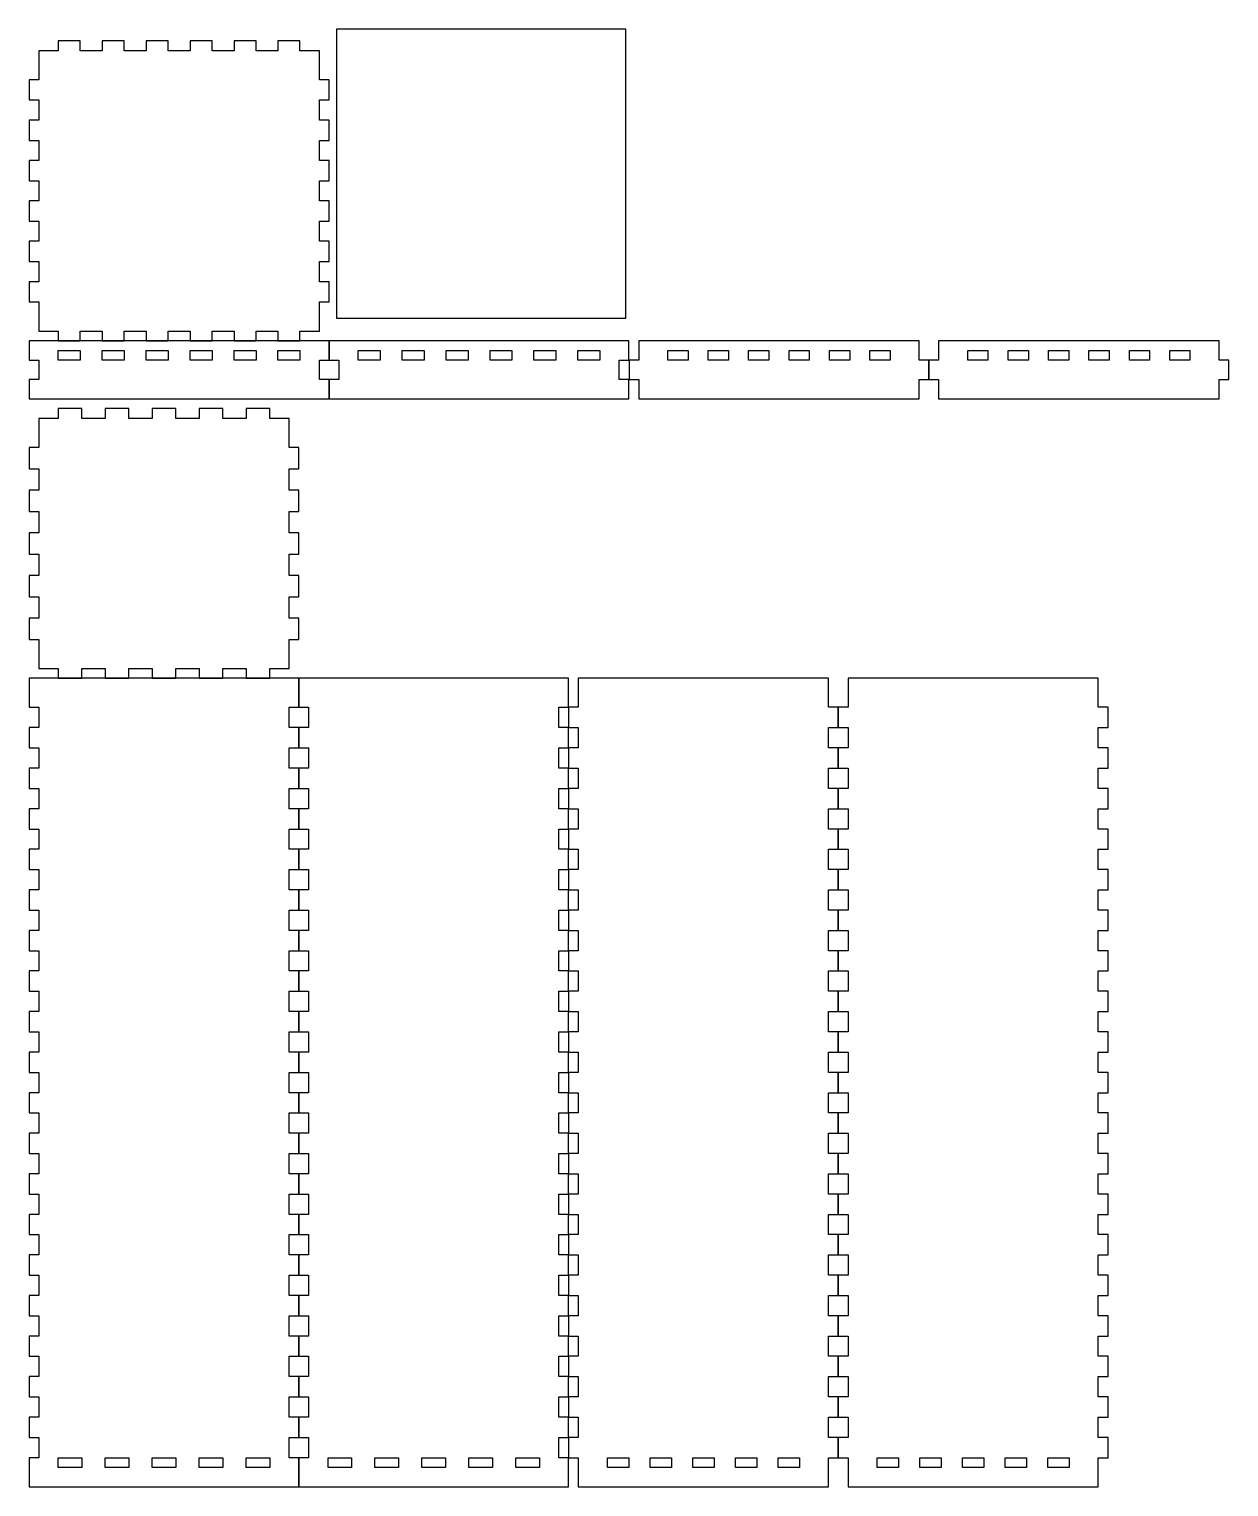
# Model space of a CAD drawing. Extents: x 0 to 445, y 0 to 541.
import ezdxf

# ---------------------------------------------------------------- set-up
doc = ezdxf.new("R2010")
doc.units = 0
doc.layers.get('0').update_dxf_attribs({"linetype": 'CONTINUOUS'})

msp = doc.modelspace()

# ---------------------------------------------------------------- linework, layer by layer
for points in [[(221.2, 540.8), (114, 540.8), (114, 433.6), (221.2, 433.6)], [(18.9455, 428.81), (27.0909, 428.81), (27.0909, 425.21), (35.2364, 425.21), (35.2364, 428.81), (43.3818, 428.81), (43.3818, 425.21), (51.5273, 425.21), (51.5273, 428.81), (59.6727, 428.81), (59.6727, 425.21), (67.8182, 425.21), (67.8182, 428.81), (75.9636, 428.81), (75.9636, 425.21), (84.1091, 425.21), (84.1091, 428.81), (92.2545, 428.81), (92.2545, 425.21), (100.4, 425.21), (100.4, 428.81), (107.6, 428.81), (107.6, 439.61), (111.2, 439.61), (111.2, 447.101), (107.6, 447.101), (107.6, 454.592), (111.2, 454.592), (111.2, 462.083), (107.6, 462.083), (107.6, 469.574), (111.2, 469.574), (111.2, 477.065), (107.6, 477.065), (107.6, 484.555), (111.2, 484.555), (111.2, 492.046), (107.6, 492.046), (107.6, 499.537), (111.2, 499.537), (111.2, 507.028), (107.6, 507.028), (107.6, 514.519), (111.2, 514.519), (111.2, 522.01), (107.6, 522.01), (107.6, 532.81), (100.4, 532.81), (100.4, 536.41), (92.2545, 536.41), (92.2545, 532.81), (84.1091, 532.81), (84.1091, 536.41), (75.9636, 536.41), (75.9636, 532.81), (67.8182, 532.81), (67.8182, 536.41), (59.6727, 536.41), (59.6727, 532.81), (51.5273, 532.81), (51.5273, 536.41), (43.3818, 536.41), (43.3818, 532.81), (35.2364, 532.81), (35.2364, 536.41), (27.0909, 536.41), (27.0909, 532.81), (18.9455, 532.81), (18.9455, 536.41), (10.8, 536.41), (10.8, 532.81), (3.6, 532.81), (3.6, 522.01), (0, 522.01), (0, 514.519), (3.6, 514.519), (3.6, 507.028), (0, 507.028), (0, 499.537), (3.6, 499.537), (3.6, 492.046), (0, 492.046), (0, 484.555), (3.6, 484.555), (3.6, 477.065), (0, 477.065), (0, 469.574), (3.6, 469.574), (3.6, 462.083), (0, 462.083), (0, 454.592), (3.6, 454.592), (3.6, 447.101), (0, 447.101), (0, 439.61), (3.6, 439.61), (3.6, 428.81), (10.8, 428.81), (10.8, 425.21), (18.9455, 425.21)], [(111.2, 410.8), (107.6, 410.8), (107.6, 418), (111.2, 418), (111.2, 425.2), (0, 425.2), (0, 418), (3.6, 418), (3.6, 410.8), (0, 410.8), (0, 403.6), (111.2, 403.6)], [(222.41, 410.8), (218.81, 410.8), (218.81, 418), (222.41, 418), (222.41, 425.2), (111.21, 425.2), (111.21, 418), (114.81, 418), (114.81, 410.8), (111.21, 410.8), (111.21, 403.6), (222.41, 403.6)], [(330.02, 410.8), (333.62, 410.8), (333.62, 418), (330.02, 418), (330.02, 425.2), (226.02, 425.2), (226.02, 418), (222.42, 418), (222.42, 410.8), (226.02, 410.8), (226.02, 403.6), (330.02, 403.6)], [(441.23, 410.8), (444.83, 410.8), (444.83, 418), (441.23, 418), (441.23, 425.2), (337.23, 425.2), (337.23, 418), (333.63, 418), (333.63, 410.8), (337.23, 410.8), (337.23, 403.6), (441.23, 403.6)], [(10.8, 417.99), (10.8, 421.6), (18.9455, 421.6), (18.9455, 417.99)], [(27.0909, 417.99), (27.0909, 421.6), (35.2364, 421.6), (35.2364, 417.99)], [(43.3818, 417.99), (43.3818, 421.6), (51.5273, 421.6), (51.5273, 417.99)], [(59.6727, 417.99), (59.6727, 421.6), (67.8182, 421.6), (67.8182, 417.99)], [(75.9636, 417.99), (75.9636, 421.6), (84.1091, 421.6), (84.1091, 417.99)], [(92.2545, 417.99), (92.2545, 421.6), (100.4, 421.6), (100.4, 417.99)], [(122.01, 417.99), (122.01, 421.6), (130.155, 421.6), (130.155, 417.99)], [(138.301, 417.99), (138.301, 421.6), (146.446, 421.6), (146.446, 417.99)], [(154.592, 417.99), (154.592, 421.6), (162.737, 421.6), (162.737, 417.99)], [(170.883, 417.99), (170.883, 421.6), (179.028, 421.6), (179.028, 417.99)], [(187.174, 417.99), (187.174, 421.6), (195.319, 421.6), (195.319, 417.99)], [(203.465, 417.99), (203.465, 421.6), (211.61, 421.6), (211.61, 417.99)], [(236.82, 417.99), (236.82, 421.6), (244.311, 421.6), (244.311, 417.99)], [(251.802, 417.99), (251.802, 421.6), (259.293, 421.6), (259.293, 417.99)], [(266.784, 417.99), (266.784, 421.6), (274.275, 421.6), (274.275, 417.99)], [(281.765, 417.99), (281.765, 421.6), (289.256, 421.6), (289.256, 417.99)], [(296.747, 417.99), (296.747, 421.6), (304.238, 421.6), (304.238, 417.99)], [(311.729, 417.99), (311.729, 421.6), (319.22, 421.6), (319.22, 417.99)], [(348.03, 417.99), (348.03, 421.6), (355.521, 421.6), (355.521, 417.99)], [(363.012, 417.99), (363.012, 421.6), (370.503, 421.6), (370.503, 417.99)], [(377.994, 417.99), (377.994, 421.6), (385.485, 421.6), (385.485, 417.99)], [(392.975, 417.99), (392.975, 421.6), (400.466, 421.6), (400.466, 417.99)], [(407.957, 417.99), (407.957, 421.6), (415.448, 421.6), (415.448, 417.99)], [(422.939, 417.99), (422.939, 421.6), (430.43, 421.6), (430.43, 417.99)], [(19.5111, 303.61), (28.2222, 303.61), (28.2222, 300.01), (36.9333, 300.01), (36.9333, 303.61), (45.6444, 303.61), (45.6444, 300.01), (54.3556, 300.01), (54.3556, 303.61), (63.0667, 303.61), (63.0667, 300.01), (71.7778, 300.01), (71.7778, 303.61), (80.4889, 303.61), (80.4889, 300.01), (89.2, 300.01), (89.2, 303.61), (96.4, 303.61), (96.4, 314.41), (100, 314.41), (100, 322.321), (96.4, 322.321), (96.4, 330.232), (100, 330.232), (100, 338.143), (96.4, 338.143), (96.4, 346.054), (100, 346.054), (100, 353.966), (96.4, 353.966), (96.4, 361.877), (100, 361.877), (100, 369.788), (96.4, 369.788), (96.4, 377.699), (100, 377.699), (100, 385.61), (96.4, 385.61), (96.4, 396.41), (89.2, 396.41), (89.2, 400.01), (80.4889, 400.01), (80.4889, 396.41), (71.7778, 396.41), (71.7778, 400.01), (63.0667, 400.01), (63.0667, 396.41), (54.3556, 396.41), (54.3556, 400.01), (45.6444, 400.01), (45.6444, 396.41), (36.9333, 396.41), (36.9333, 400.01), (28.2222, 400.01), (28.2222, 396.41), (19.5111, 396.41), (19.5111, 400.01), (10.8, 400.01), (10.8, 396.41), (3.6, 396.41), (3.6, 385.61), (0, 385.61), (0, 377.699), (3.6, 377.699), (3.6, 369.788), (0, 369.788), (0, 361.877), (3.6, 361.877), (3.6, 353.966), (0, 353.966), (0, 346.054), (3.6, 346.054), (3.6, 338.143), (0, 338.143), (0, 330.232), (3.6, 330.232), (3.6, 322.321), (0, 322.321), (0, 314.41), (3.6, 314.41), (3.6, 303.61), (10.8, 303.61), (10.8, 300.01), (19.5111, 300.01)], [(100, 10.8), (96.4, 10.8), (96.4, 18.3243), (100, 18.3243), (100, 25.8486), (96.4, 25.8486), (96.4, 33.373), (100, 33.373), (100, 40.8973), (96.4, 40.8973), (96.4, 48.4216), (100, 48.4216), (100, 55.9459), (96.4, 55.9459), (96.4, 63.4703), (100, 63.4703), (100, 70.9946), (96.4, 70.9946), (96.4, 78.5189), (100, 78.5189), (100, 86.0432), (96.4, 86.0432), (96.4, 93.5676), (100, 93.5676), (100, 101.092), (96.4, 101.092), (96.4, 108.616), (100, 108.616), (100, 116.141), (96.4, 116.141), (96.4, 123.665), (100, 123.665), (100, 131.189), (96.4, 131.189), (96.4, 138.714), (100, 138.714), (100, 146.238), (96.4, 146.238), (96.4, 153.762), (100, 153.762), (100, 161.286), (96.4, 161.286), (96.4, 168.811), (100, 168.811), (100, 176.335), (96.4, 176.335), (96.4, 183.859), (100, 183.859), (100, 191.384), (96.4, 191.384), (96.4, 198.908), (100, 198.908), (100, 206.432), (96.4, 206.432), (96.4, 213.957), (100, 213.957), (100, 221.481), (96.4, 221.481), (96.4, 229.005), (100, 229.005), (100, 236.53), (96.4, 236.53), (96.4, 244.054), (100, 244.054), (100, 251.578), (96.4, 251.578), (96.4, 259.103), (100, 259.103), (100, 266.627), (96.4, 266.627), (96.4, 274.151), (100, 274.151), (100, 281.676), (96.4, 281.676), (96.4, 289.2), (100, 289.2), (100, 300), (0, 300), (0, 289.2), (3.6, 289.2), (3.6, 281.676), (0, 281.676), (0, 274.151), (3.6, 274.151), (3.6, 266.627), (0, 266.627), (0, 259.103), (3.6, 259.103), (3.6, 251.578), (0, 251.578), (0, 244.054), (3.6, 244.054), (3.6, 236.53), (0, 236.53), (0, 229.005), (3.6, 229.005), (3.6, 221.481), (0, 221.481), (0, 213.957), (3.6, 213.957), (3.6, 206.432), (0, 206.432), (0, 198.908), (3.6, 198.908), (3.6, 191.384), (0, 191.384), (0, 183.859), (3.6, 183.859), (3.6, 176.335), (0, 176.335), (0, 168.811), (3.6, 168.811), (3.6, 161.286), (0, 161.286), (0, 153.762), (3.6, 153.762), (3.6, 146.238), (0, 146.238), (0, 138.714), (3.6, 138.714), (3.6, 131.189), (0, 131.189), (0, 123.665), (3.6, 123.665), (3.6, 116.141), (0, 116.141), (0, 108.616), (3.6, 108.616), (3.6, 101.092), (0, 101.092), (0, 93.5676), (3.6, 93.5676), (3.6, 86.0432), (0, 86.0432), (0, 78.5189), (3.6, 78.5189), (3.6, 70.9946), (0, 70.9946), (0, 63.4703), (3.6, 63.4703), (3.6, 55.9459), (0, 55.9459), (0, 48.4216), (3.6, 48.4216), (3.6, 40.8973), (0, 40.8973), (0, 33.373), (3.6, 33.373), (3.6, 25.8486), (0, 25.8486), (0, 18.3243), (3.6, 18.3243), (3.6, 10.8), (0, 10.8), (0, 0), (100, 0)], [(200.01, 10.8), (196.41, 10.8), (196.41, 18.3243), (200.01, 18.3243), (200.01, 25.8486), (196.41, 25.8486), (196.41, 33.373), (200.01, 33.373), (200.01, 40.8973), (196.41, 40.8973), (196.41, 48.4216), (200.01, 48.4216), (200.01, 55.9459), (196.41, 55.9459), (196.41, 63.4703), (200.01, 63.4703), (200.01, 70.9946), (196.41, 70.9946), (196.41, 78.5189), (200.01, 78.5189), (200.01, 86.0432), (196.41, 86.0432), (196.41, 93.5676), (200.01, 93.5676), (200.01, 101.092), (196.41, 101.092), (196.41, 108.616), (200.01, 108.616), (200.01, 116.141), (196.41, 116.141), (196.41, 123.665), (200.01, 123.665), (200.01, 131.189), (196.41, 131.189), (196.41, 138.714), (200.01, 138.714), (200.01, 146.238), (196.41, 146.238), (196.41, 153.762), (200.01, 153.762), (200.01, 161.286), (196.41, 161.286), (196.41, 168.811), (200.01, 168.811), (200.01, 176.335), (196.41, 176.335), (196.41, 183.859), (200.01, 183.859), (200.01, 191.384), (196.41, 191.384), (196.41, 198.908), (200.01, 198.908), (200.01, 206.432), (196.41, 206.432), (196.41, 213.957), (200.01, 213.957), (200.01, 221.481), (196.41, 221.481), (196.41, 229.005), (200.01, 229.005), (200.01, 236.53), (196.41, 236.53), (196.41, 244.054), (200.01, 244.054), (200.01, 251.578), (196.41, 251.578), (196.41, 259.103), (200.01, 259.103), (200.01, 266.627), (196.41, 266.627), (196.41, 274.151), (200.01, 274.151), (200.01, 281.676), (196.41, 281.676), (196.41, 289.2), (200.01, 289.2), (200.01, 300), (100.01, 300), (100.01, 289.2), (103.61, 289.2), (103.61, 281.676), (100.01, 281.676), (100.01, 274.151), (103.61, 274.151), (103.61, 266.627), (100.01, 266.627), (100.01, 259.103), (103.61, 259.103), (103.61, 251.578), (100.01, 251.578), (100.01, 244.054), (103.61, 244.054), (103.61, 236.53), (100.01, 236.53), (100.01, 229.005), (103.61, 229.005), (103.61, 221.481), (100.01, 221.481), (100.01, 213.957), (103.61, 213.957), (103.61, 206.432), (100.01, 206.432), (100.01, 198.908), (103.61, 198.908), (103.61, 191.384), (100.01, 191.384), (100.01, 183.859), (103.61, 183.859), (103.61, 176.335), (100.01, 176.335), (100.01, 168.811), (103.61, 168.811), (103.61, 161.286), (100.01, 161.286), (100.01, 153.762), (103.61, 153.762), (103.61, 146.238), (100.01, 146.238), (100.01, 138.714), (103.61, 138.714), (103.61, 131.189), (100.01, 131.189), (100.01, 123.665), (103.61, 123.665), (103.61, 116.141), (100.01, 116.141), (100.01, 108.616), (103.61, 108.616), (103.61, 101.092), (100.01, 101.092), (100.01, 93.5676), (103.61, 93.5676), (103.61, 86.0432), (100.01, 86.0432), (100.01, 78.5189), (103.61, 78.5189), (103.61, 70.9946), (100.01, 70.9946), (100.01, 63.4703), (103.61, 63.4703), (103.61, 55.9459), (100.01, 55.9459), (100.01, 48.4216), (103.61, 48.4216), (103.61, 40.8973), (100.01, 40.8973), (100.01, 33.373), (103.61, 33.373), (103.61, 25.8486), (100.01, 25.8486), (100.01, 18.3243), (103.61, 18.3243), (103.61, 10.8), (100.01, 10.8), (100.01, 0), (200.01, 0)], [(296.42, 10.8), (300.02, 10.8), (300.02, 18.3243), (296.42, 18.3243), (296.42, 25.8486), (300.02, 25.8486), (300.02, 33.373), (296.42, 33.373), (296.42, 40.8973), (300.02, 40.8973), (300.02, 48.4216), (296.42, 48.4216), (296.42, 55.9459), (300.02, 55.9459), (300.02, 63.4703), (296.42, 63.4703), (296.42, 70.9946), (300.02, 70.9946), (300.02, 78.5189), (296.42, 78.5189), (296.42, 86.0432), (300.02, 86.0432), (300.02, 93.5676), (296.42, 93.5676), (296.42, 101.092), (300.02, 101.092), (300.02, 108.616), (296.42, 108.616), (296.42, 116.141), (300.02, 116.141), (300.02, 123.665), (296.42, 123.665), (296.42, 131.189), (300.02, 131.189), (300.02, 138.714), (296.42, 138.714), (296.42, 146.238), (300.02, 146.238), (300.02, 153.762), (296.42, 153.762), (296.42, 161.286), (300.02, 161.286), (300.02, 168.811), (296.42, 168.811), (296.42, 176.335), (300.02, 176.335), (300.02, 183.859), (296.42, 183.859), (296.42, 191.384), (300.02, 191.384), (300.02, 198.908), (296.42, 198.908), (296.42, 206.432), (300.02, 206.432), (300.02, 213.957), (296.42, 213.957), (296.42, 221.481), (300.02, 221.481), (300.02, 229.005), (296.42, 229.005), (296.42, 236.53), (300.02, 236.53), (300.02, 244.054), (296.42, 244.054), (296.42, 251.578), (300.02, 251.578), (300.02, 259.103), (296.42, 259.103), (296.42, 266.627), (300.02, 266.627), (300.02, 274.151), (296.42, 274.151), (296.42, 281.676), (300.02, 281.676), (300.02, 289.2), (296.42, 289.2), (296.42, 300), (203.62, 300), (203.62, 289.2), (200.02, 289.2), (200.02, 281.676), (203.62, 281.676), (203.62, 274.151), (200.02, 274.151), (200.02, 266.627), (203.62, 266.627), (203.62, 259.103), (200.02, 259.103), (200.02, 251.578), (203.62, 251.578), (203.62, 244.054), (200.02, 244.054), (200.02, 236.53), (203.62, 236.53), (203.62, 229.005), (200.02, 229.005), (200.02, 221.481), (203.62, 221.481), (203.62, 213.957), (200.02, 213.957), (200.02, 206.432), (203.62, 206.432), (203.62, 198.908), (200.02, 198.908), (200.02, 191.384), (203.62, 191.384), (203.62, 183.859), (200.02, 183.859), (200.02, 176.335), (203.62, 176.335), (203.62, 168.811), (200.02, 168.811), (200.02, 161.286), (203.62, 161.286), (203.62, 153.762), (200.02, 153.762), (200.02, 146.238), (203.62, 146.238), (203.62, 138.714), (200.02, 138.714), (200.02, 131.189), (203.62, 131.189), (203.62, 123.665), (200.02, 123.665), (200.02, 116.141), (203.62, 116.141), (203.62, 108.616), (200.02, 108.616), (200.02, 101.092), (203.62, 101.092), (203.62, 93.5676), (200.02, 93.5676), (200.02, 86.0432), (203.62, 86.0432), (203.62, 78.5189), (200.02, 78.5189), (200.02, 70.9946), (203.62, 70.9946), (203.62, 63.4703), (200.02, 63.4703), (200.02, 55.9459), (203.62, 55.9459), (203.62, 48.4216), (200.02, 48.4216), (200.02, 40.8973), (203.62, 40.8973), (203.62, 33.373), (200.02, 33.373), (200.02, 25.8486), (203.62, 25.8486), (203.62, 18.3243), (200.02, 18.3243), (200.02, 10.8), (203.62, 10.8), (203.62, 0), (296.42, 0)], [(396.43, 10.8), (400.03, 10.8), (400.03, 18.3243), (396.43, 18.3243), (396.43, 25.8486), (400.03, 25.8486), (400.03, 33.373), (396.43, 33.373), (396.43, 40.8973), (400.03, 40.8973), (400.03, 48.4216), (396.43, 48.4216), (396.43, 55.9459), (400.03, 55.9459), (400.03, 63.4703), (396.43, 63.4703), (396.43, 70.9946), (400.03, 70.9946), (400.03, 78.5189), (396.43, 78.5189), (396.43, 86.0432), (400.03, 86.0432), (400.03, 93.5676), (396.43, 93.5676), (396.43, 101.092), (400.03, 101.092), (400.03, 108.616), (396.43, 108.616), (396.43, 116.141), (400.03, 116.141), (400.03, 123.665), (396.43, 123.665), (396.43, 131.189), (400.03, 131.189), (400.03, 138.714), (396.43, 138.714), (396.43, 146.238), (400.03, 146.238), (400.03, 153.762), (396.43, 153.762), (396.43, 161.286), (400.03, 161.286), (400.03, 168.811), (396.43, 168.811), (396.43, 176.335), (400.03, 176.335), (400.03, 183.859), (396.43, 183.859), (396.43, 191.384), (400.03, 191.384), (400.03, 198.908), (396.43, 198.908), (396.43, 206.432), (400.03, 206.432), (400.03, 213.957), (396.43, 213.957), (396.43, 221.481), (400.03, 221.481), (400.03, 229.005), (396.43, 229.005), (396.43, 236.53), (400.03, 236.53), (400.03, 244.054), (396.43, 244.054), (396.43, 251.578), (400.03, 251.578), (400.03, 259.103), (396.43, 259.103), (396.43, 266.627), (400.03, 266.627), (400.03, 274.151), (396.43, 274.151), (396.43, 281.676), (400.03, 281.676), (400.03, 289.2), (396.43, 289.2), (396.43, 300), (303.63, 300), (303.63, 289.2), (300.03, 289.2), (300.03, 281.676), (303.63, 281.676), (303.63, 274.151), (300.03, 274.151), (300.03, 266.627), (303.63, 266.627), (303.63, 259.103), (300.03, 259.103), (300.03, 251.578), (303.63, 251.578), (303.63, 244.054), (300.03, 244.054), (300.03, 236.53), (303.63, 236.53), (303.63, 229.005), (300.03, 229.005), (300.03, 221.481), (303.63, 221.481), (303.63, 213.957), (300.03, 213.957), (300.03, 206.432), (303.63, 206.432), (303.63, 198.908), (300.03, 198.908), (300.03, 191.384), (303.63, 191.384), (303.63, 183.859), (300.03, 183.859), (300.03, 176.335), (303.63, 176.335), (303.63, 168.811), (300.03, 168.811), (300.03, 161.286), (303.63, 161.286), (303.63, 153.762), (300.03, 153.762), (300.03, 146.238), (303.63, 146.238), (303.63, 138.714), (300.03, 138.714), (300.03, 131.189), (303.63, 131.189), (303.63, 123.665), (300.03, 123.665), (300.03, 116.141), (303.63, 116.141), (303.63, 108.616), (300.03, 108.616), (300.03, 101.092), (303.63, 101.092), (303.63, 93.5676), (300.03, 93.5676), (300.03, 86.0432), (303.63, 86.0432), (303.63, 78.5189), (300.03, 78.5189), (300.03, 70.9946), (303.63, 70.9946), (303.63, 63.4703), (300.03, 63.4703), (300.03, 55.9459), (303.63, 55.9459), (303.63, 48.4216), (300.03, 48.4216), (300.03, 40.8973), (303.63, 40.8973), (303.63, 33.373), (300.03, 33.373), (300.03, 25.8486), (303.63, 25.8486), (303.63, 18.3243), (300.03, 18.3243), (300.03, 10.8), (303.63, 10.8), (303.63, 0), (396.43, 0)], [(10.8, 7.19), (10.8, 10.8), (19.5111, 10.8), (19.5111, 7.19)], [(28.2222, 7.19), (28.2222, 10.8), (36.9333, 10.8), (36.9333, 7.19)], [(45.6444, 7.19), (45.6444, 10.8), (54.3556, 10.8), (54.3556, 7.19)], [(63.0667, 7.19), (63.0667, 10.8), (71.7778, 10.8), (71.7778, 7.19)], [(80.4889, 7.19), (80.4889, 10.8), (89.2, 10.8), (89.2, 7.19)], [(110.81, 7.19), (110.81, 10.8), (119.521, 10.8), (119.521, 7.19)], [(128.232, 7.19), (128.232, 10.8), (136.943, 10.8), (136.943, 7.19)], [(145.654, 7.19), (145.654, 10.8), (154.366, 10.8), (154.366, 7.19)], [(163.077, 7.19), (163.077, 10.8), (171.788, 10.8), (171.788, 7.19)], [(180.499, 7.19), (180.499, 10.8), (189.21, 10.8), (189.21, 7.19)], [(214.42, 7.19), (214.42, 10.8), (222.331, 10.8), (222.331, 7.19)], [(230.242, 7.19), (230.242, 10.8), (238.153, 10.8), (238.153, 7.19)], [(246.064, 7.19), (246.064, 10.8), (253.976, 10.8), (253.976, 7.19)], [(261.887, 7.19), (261.887, 10.8), (269.798, 10.8), (269.798, 7.19)], [(277.709, 7.19), (277.709, 10.8), (285.62, 10.8), (285.62, 7.19)], [(314.43, 7.19), (314.43, 10.8), (322.341, 10.8), (322.341, 7.19)], [(330.252, 7.19), (330.252, 10.8), (338.163, 10.8), (338.163, 7.19)], [(346.074, 7.19), (346.074, 10.8), (353.986, 10.8), (353.986, 7.19)], [(361.897, 7.19), (361.897, 10.8), (369.808, 10.8), (369.808, 7.19)], [(377.719, 7.19), (377.719, 10.8), (385.63, 10.8), (385.63, 7.19)]]:
    msp.add_lwpolyline(points, close=True)

doc.saveas('drawing.dxf')
